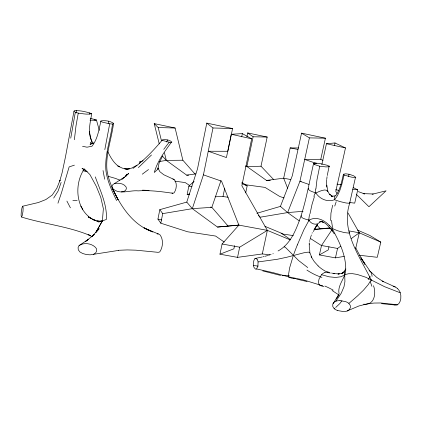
<?xml version="1.0" encoding="UTF-8"?>
<svg xmlns="http://www.w3.org/2000/svg" width="422" height="422" viewBox="0 0 422 422"><rect width="100%" height="100%" fill="white"/><g stroke="black" fill="none" stroke-linecap="round" stroke-linejoin="round"><path stroke-width="0.63" d="M315.914 188.977L316.964 179.841L319.718 166.226L326.021 166.917L328.527 166.79L329.45 166.379L327.219 165.271L321.2 163.831L315.73 163.05L313.625 163.356L313.952 164.01L315.281 164.807L319.718 166.226M309.642 243.905C308.34 246.733 310.576 250.367 309.563 252.994M372.093 276.326L371.508 272.913L369.429 270.76M74.383 139.719L75.981 125.967L78.26 113.133L75.327 112.241L73.955 111.345L74.298 110.68C80.169 110.332 86.172 111.74 91.69 113.687C90.171 123.324 86.842 134.966 93.304 143.422M326.654 180.041L326.512 187.094M326.712 179.45L327.071 176.686M309.12 244.196L309.315 242.845M132.946 168.431C143.981 160.55 153.339 150.675 162.022 140.326L162.09 139.861C165.371 139.344 169.37 139.661 171.87 142.04L171.285 142.393C164.554 151.756 157.364 161.188 154.294 172.498L157.902 169.122L159.052 163.177L162.47 156.267M327.261 175.499L329.176 166.041M70.743 138.168L75.327 112.241M310.001 213.764L312.037 204.38L314.416 196.599M73.955 111.345L65.463 156.947L62.124 172.719L59.75 181.101L60.093 180.189L56.828 188.275L52.244 195.043L45.866 199.553L38.418 202.513L22.735 206.21L21.991 207.751L21.295 211.654L21.1 215.357L21.511 217.019C44.31 224.103 68.575 226.345 90.603 235.74L88.082 234.505L91.922 236.642M76.007 113.006L76.472 110.48M89.327 114.104L89.559 112.843M118.598 250.278L127.265 249.919L135.837 250.172L158.129 252.335L159.738 251.945C163.061 247.012 163.641 239.48 159.843 234.637L144.092 227.943L152.885 231.958C132.666 225.074 120.713 206.142 112.099 187.753L118.097 199.806C113.233 190.422 108.491 180.753 106.977 170.187C105.453 154.399 111.513 139.16 113.486 123.678L112.943 122.902C109.372 120.792 104.994 120.37 100.942 120.882C98.875 129.549 97.746 138.975 91.98 146.234L87.006 147.194L82.559 146.307M108.238 123.736L108.718 121.188M104.82 149.62L109.704 123.799L112.526 124.063L113.486 123.678M112.526 124.063C110.527 139.598 104.524 154.885 105.943 170.731C107.373 181.333 112.046 191.05 116.604 200.603M139.555 163.488L139.904 161.684L143.095 160.856M224.209 242.054L215.605 236.051L187.621 231.783L160.814 223.201L157.939 219.102L159.817 209.65L186.772 202.101L197.491 168.927L206.791 123.103L232.569 128.557L227.869 151.276L208.236 151.25L226.429 157.559L231.245 134.265L242.349 133.632L251.691 138.812L241.853 185.727L267.369 230.37L290.362 239.933M160.814 223.201L162.723 213.622L159.817 209.65M189.03 194.785L187.168 194.436L188.85 186.113L194.109 181.36M309.558 241.505L309.616 241.242M162.723 213.622L192.327 208.663L203.425 174.85L212.989 127.966L206.791 123.103M215.151 196.757L222.985 196.557L224.673 188.423M241.69 136.802L242.349 133.632M219.957 254.202L222.093 243.99L238.878 225.116L267.369 230.37L262.305 253.954L237.533 257.367L219.957 254.202L233.888 248.806L234.563 245.604M246.923 136.749L247.719 132.941L267.184 137.055L261.007 166.221L273.751 179.677M270.344 180.284L266.498 180.426L246.881 166.479L253.116 136.77L247.719 132.941M245.667 192.938L247.155 185.88L241.843 182.346M237.533 257.367L239.685 247.181L267.369 230.37M298.649 147.974L290.194 147.922L283.668 178.2L287.651 188.312M323.02 160.423L320.778 159.279L325.42 138.2L301.545 133.146L292.335 175.663L280.43 206.395L256.908 213.274M301.545 133.146L309.405 137.873L299.936 181.302L287.614 212.582L260.221 217.198L258.475 215.531M313.609 163.398C309.516 181.006 306.536 198.92 300.933 216.138C296.355 229.157 290.911 243.99 278.072 250.969M314.532 164.601L314.875 163.024M321.833 164.664L326.454 143.728L335.005 142.963L345.481 147.948L335.775 191.403L337.062 193.672M309.727 240.709L309.785 240.44M334.435 145.532L335.005 142.963M344.236 256.381L335.437 257.868L319.396 254.941L321.506 245.498L331.724 230.138M344.072 175.019L351.257 177.087L354.57 177.572L355.788 177.33L353.768 175.858L349.548 174.339L345.792 173.806L343.497 174.202L344.072 175.019L341.862 184.187L339.884 190.338L337.7 195.138A25.763 24.75 -43.3 0 1 334.482 199.727C327.72 202.576 319.654 198.973 315.888 192.991C314.411 192.274 306.841 190.507 308.698 188.36M328.965 246.77L328.258 249.903L319.396 254.941M349.02 174.212L348.482 176.596M335.437 257.868L337.558 248.452L340.739 246.163M355.44 177.551L349.495 203.884C340.781 231.747 360.261 257.151 371.661 280.904M353.23 187.563L357.724 189.847L354.712 203.146L349.485 202.486M355.725 248.426L359.286 232.807L348.013 212.952M357.466 230.08L369.836 235.455L380.792 242.122L377.279 257.299L359.402 255.263M343.429 174.302C341.72 181.143 340.575 188.439 336.545 194.394M309.975 239.649L310.107 239.121M310.397 238.071L310.629 237.291M332.652 205.219L330.948 213.147L330.663 220.527M310.787 236.768L311.046 235.993M97.155 230.839L97.73 229.125L102.377 220.938L103.374 208.711L100.784 197.406L96.221 186.165L89.949 174.629L84.142 168.758M57.946 203.209L61.517 192.685L69.139 166.922L74.393 165.155M220.986 180.537L211.844 207.334L228.091 226.071L239.063 225.068M311.22 235.476L311.404 234.959M61.137 182.436L58.115 190.976L53.678 198.076M327.683 191.588C326.401 187.679 318.399 191.889 315.888 192.991M297.341 244.939L303.872 229.774L309.052 220.163C315.914 216.106 324.196 219.894 329.113 225.237M312.09 233.166L312.301 232.654M320.076 221.286C318.014 226.171 310.877 224.325 309.052 220.163C307.427 219.519 299.694 218.29 301.53 215.674M125.967 176.301L127.027 174.149L125.397 176.396M341.947 300.696L339.852 303.555L335.685 307.469M91.753 236.811L94.343 234.453L85.592 241.437L88.209 239.453L79.093 245.572L78.075 247.582L78.297 249.819L79.827 251.918L82.733 253.527L86.394 254.54L90.181 254.846L118.709 250.383M337.764 310.529A11.42 10.872 -29.7 0 1 334.219 308.746L332.779 306.546L332.773 304.183L338.813 294.477M313.324 231.546L317.581 224.24L314.743 228.545L316.838 225.374M371.196 279.86L368.169 284.676L363.532 290.114L357.624 295.854L348.857 303.444L350.255 305.407L350.408 307.633L349.284 309.637L347.137 310.967L358.848 305.997L367.609 303.734L374.119 303.049L380.707 302.975L397.424 304.753L398.816 303.655L400.082 301.461L400.784 298.655L400.837 295.585L400.246 292.799L384.563 286.686L365.911 277.296L357.286 274.448L352.534 273.688L348.514 273.741L346.024 274.363L340.776 276.779L335.569 277.46L329.07 276.806L321.564 274.706L319.106 278.889L318.589 281.184L318.652 283.252L319.306 284.781L323.869 286.57M84.068 169.317C73.423 185.269 76.018 212.129 95.029 220.453L88.156 216.934L90.64 218.206M333.074 303.487L334.266 302.094L335.959 301.171A11.399 10.835 -28.9 0 1 340.005 300.675M91.759 236.731L99.138 228.708L95.704 232.654L102.377 220.938L106.397 219.429C107.22 204.385 100.209 190.702 95.293 176.902M95.704 232.654L97.73 229.125M345.391 268.877L344.632 271.995L344.927 281.601L343.993 286.775L341.182 293.306L335.959 301.171M337.647 296.724L338.555 295.242L336.26 298.966M336.545 194.89L335.448 195.439L334.741 196.478L334.514 199.754L339.947 201.574L346.151 203.008L349.548 203.298L349.986 203.008L349.601 202.402M344.7 270.766L343.661 272.317L342.047 273.609L344.505 271.531M166.3 142.008L167.756 139.977M163.747 149.351L169.185 142.214L171.285 142.393M151.487 154.985L138.363 167.608M344.542 271.499L341.488 273.551L342.991 273.05L337.953 274.026L339.314 273.936L333.449 273.54L334.556 273.704L331.555 273.045M125.867 175.979L128.678 173.479L121.826 179.313L124.321 177.219L112.838 184.625L112.046 186.186L112.21 187.927C118.508 195.492 129.87 189.889 138.247 190.876C149.826 190.1 161.404 191.562 172.835 193.287L174.138 192.807C176.618 189.024 177.419 183.079 174.154 179.519L163.789 174.755L159.774 171.622L158.055 168.072M334.25 308.704L334.868 308.171M21.511 217.019L22.255 215.505L22.962 211.549L23.157 207.824L22.735 206.21M142.283 174.186L148.502 169.544M351.336 238.53L359.286 232.807L380.792 242.122M79.093 245.572C84.194 241.975 92.967 243.483 96.48 248.663L96.696 250.895L95.673 252.905L93.478 254.339M136.923 165.234L131.617 168.114L126.858 169.296L129.781 168.753L124.733 168.869L126.563 169.122M93.51 142.889L89.997 144.329L93.362 143.322M319.755 222.194L321.817 221.344L320.298 221.782L322.434 221.64L320.994 221.613L323.273 222.157L322.065 221.698C326.913 223.096 329.186 228.102 332.731 230.992M102.757 220.295L98.563 221.983L102.309 221.044L96.659 221.16L99.233 221.355M273.277 253.664L272.839 253.833M324.877 272.475L327.741 271.979M99.334 130.419L96.427 119.975L95.499 120.312L90.018 120.138M271.088 254.466L270.433 254.693M91.69 113.687C87.333 114.816 82.665 113.623 78.26 113.133M269.774 254.909L269.331 255.052M363.606 304.199C374.404 305.713 376.482 293.348 373.481 285.71M268.45 255.321L267.564 255.584M157.158 234.036L158.213 233.735M267.121 255.711L266.235 255.959M335.057 195.877L331.676 196.304L332.921 196.357L331.281 195.882L332.42 196.357L329.455 194.178L330.262 195.054L328.891 193.308L327.609 190.675M265.791 256.08L264.895 256.312M372.141 194.268L386.067 190.818L368.923 206.743L356.279 194.284M264.003 256.539L263.106 256.755M262.204 256.972L261.308 257.177M260.854 257.278L254.967 258.522L253.891 260.427L253.416 262.948L253.48 265.464L258.1 266.113M187.168 194.436L189.673 193.988M245.578 166.695L261.007 166.221M159.294 161.547L166.315 160.386L182.868 160.228L194.922 173.954M114.536 183.517C118.55 182.737 123.878 183.322 126.178 187.115L126.331 188.85L125.54 190.412L123.846 191.514L121.314 191.899M162.238 155.897L166.315 160.386L186.751 175.177L195.861 173.859M266.498 180.426L283.668 178.2L290.689 179.545M314.021 229.42L329.92 227.885M186.772 202.101L192.327 208.663L217.472 227.057L228.091 226.071M217.472 227.057L238.878 225.116L221.55 181.17L203.425 174.85M322.651 285.916L321.854 285.942M280.43 206.395L287.614 212.582L303.049 211.316M314.158 229.478L330.558 228.154M192.327 208.663L211.844 207.334L210.557 207.065M301.229 181.249L299.936 181.302L309.009 184.446M186.751 175.177L188.687 175.125M320.778 159.279L304.705 159.437L316.843 163.625M373.275 193.988L363.305 193.629M295.632 278.578L293.543 278.404M253.116 136.77L267.184 137.055M309.405 137.873L325.42 138.2M340.011 300.622L345.37 301.566A11.394 10.824 -29.1 0 1 348.894 303.407M175.119 128.024L154.209 123.609L158.187 127.539L175.119 128.024L182.868 160.228M212.989 127.966L232.569 128.557M142.499 190.153L149.035 190.433M72.869 200.35L77.168 200.534M381.504 303.64L394.976 304.99M262.305 253.954L270.011 254.804M222.985 196.557L228.16 197.232M352.729 189.188L357.724 189.847M336.904 184.113L341.435 184.72M245.045 184.678L265.011 187.4L279.728 196.478L284.059 197.929M174.866 181.159L185.253 182.594L189.536 185.432M293.385 235.613L282.951 234.057L281.105 233.461M92.734 143.227L90.208 142.847L92.033 143.216M309.859 252.488L308.234 252.124L303.909 252.778L286.913 257.22L277.407 259.256L258.069 261.946L257.916 266.045L256.592 268.93L273.53 272.765L288.205 276.737L303.851 280.002L319.306 284.781M90.334 118.308L96.427 119.975M363.173 193.682L364.677 193.951L358.325 191.614M83.234 168.652L81.989 168.425L86.557 171.374M222.093 243.99L239.685 247.181M321.506 245.498L337.558 248.452M349.099 230.908L359.286 232.807M169.185 142.214L162.022 140.326M188.85 186.113L191.957 186.698M109.704 123.799L102.694 122.232L100.636 121.409M290.194 147.922L297.879 149.43M326.454 143.728L345.481 147.948M231.245 134.265L251.691 138.812M126.563 169.074L122.29 168.125L117.828 165.999L119.231 166.843M296.56 279.095L307.052 281.543M335.712 189.7L338.85 190.401M157.939 219.102L161.768 219.989M108.201 176.312L115.47 178.411L120.033 180.21M280.651 275.434L262.785 270.913M99.877 221.408L93.742 219.836L95.172 220.542M82.992 170.699L87.222 171.807M337.748 310.576L343.097 311.515A11.415 10.861 -29.9 0 0 347.148 311.014M172.835 178.997L174.154 179.519M394.939 286.807L382.142 281.068L383.477 281.754L376.772 277.428L369.952 271.082M264.932 226.334L281.601 233.292L290.526 239.685M171.96 192.907L172.835 193.287M241.822 183.575L247.155 185.88M369.055 270.576L369.334 270.713M144.092 227.943L145.796 228.719M256.107 258.391L257.399 259.81M395.182 286.918L397.234 288.295M282.803 275.766L282.049 275.334M332.135 290.51L339.098 295.11M368.2 303.444L368.643 303.603M310.233 238.393L321.706 245.72M307.738 267.559L298.707 260.611L285.699 247.661L284.412 246.648L284.254 247.06M287.614 212.582L299.309 220.949M119.22 166.748C113.745 163.23 110.596 157.348 107.747 151.698M245.926 165.688L246.881 166.479M332.161 230.692C331.639 228.977 331.998 227.152 329.719 225.844M318.119 265.892L314.3 261.666L311.077 256.666M349.21 231.963L349.643 232.738L348.957 233.102L344.368 232.601L337.711 230.776L332.098 228.439C338.739 240.735 345.528 253.875 345.729 268.165C346.541 277.439 336.925 284.586 339.114 293.923M316.664 224.963L320.245 228.74M139.904 161.684L140.621 162.591M369.387 270.207L361.01 257.895L364.835 264.225L361.01 257.895M331.956 230.412L334.245 233.835M80.771 206.057L82.454 208.705L82.538 209.824M361.527 258.76L355.641 247.698M66.892 201.078L70.395 207.824M311.847 257.673L309.727 252.293M94.765 119.31L95.103 120.539M154.209 123.609L159.247 143.865M89.3 131.406L91.595 141.755M158.187 127.539L161.468 140.8M164.438 152.806L166.315 160.386M327.762 191.029L326.823 185.163M103.031 170.546L104.64 179.208M288.205 276.737L289.603 267.959L293.301 255.542A36.387 3.429 -70.6 0 1 297.352 244.876M157.812 168.025L157.902 169.122M334.757 206.084A28.084 8.451 -73.5 0 1 336.207 201.748M332.831 228.091A35.295 29.719 -65.9 0 1 331.602 220.331M313.852 196.357A28.19 15.503 -71.4 0 1 315.392 192.606M315.651 193.06A30.848 19.544 -82.2 0 1 315.667 188.998M308.64 220.933A34.477 6.689 -74.3 0 1 309.548 214.413M329.128 225.221A40.892 40.201 79.1 0 1 329.735 225.828M293.612 278.552A27.863 13.689 51.1 0 1 288.258 276.943M289.302 275.629A26.333 9.817 -26.2 0 1 283.547 275.244M321.875 285.852A14.828 6.916 -70.4 0 1 319.264 284.861M256.565 269.004A10.55 3.128 -82.1 0 1 255.426 268.999L254.139 267.595A10.524 3.112 -82.1 0 1 253.469 265.501M327.72 272.063A14.77 6.847 -70 0 1 330.273 273.108M321.559 274.632A14.812 6.879 -70 0 1 324.861 272.559M321.933 277.386A46.937 29.809 46 0 1 306.926 270.085M324.861 286.063A65.974 29.709 5.1 0 1 333.195 290.151M329.318 273.018A46.045 39.41 -40.5 0 1 318.088 265.923M257.388 259.857A10.539 3.112 -82.2 0 1 258.085 261.909M254.972 258.475A10.518 3.102 -82.2 0 1 256.101 258.443M370.173 281.653A43.804 39.853 87.9 0 1 371.856 286.295M370.189 276.363A37.753 19.765 -13.9 0 1 368.184 279.622M397.424 304.879A17.281 8.82 -84.8 0 1 393.536 304.362M397.202 288.426A17.26 8.762 -85.3 0 1 400.299 292.71M393.082 286.364A17.218 8.72 -85.3 0 1 395.15 287.055"/></g></svg>
